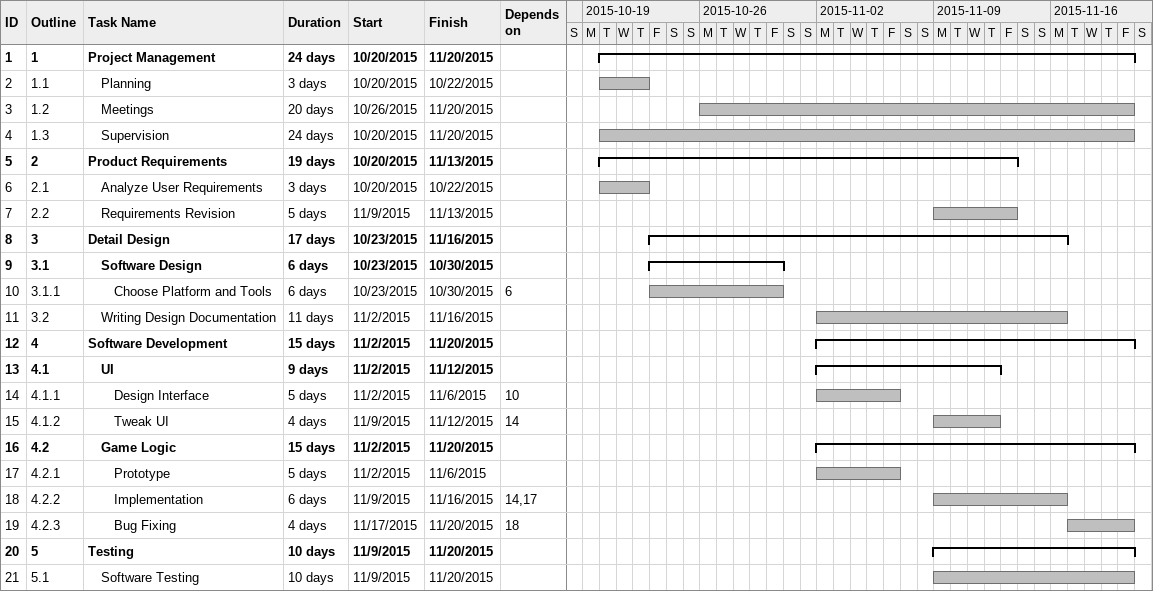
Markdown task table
| ID | WBS | Task | Duration | Start | Finish | Predecessors |
|---|---|---|---|---|---|---|
| 1 | 1 | **Project Management** | 24d | 2015-10-20 | 2015-11-20 |  |
| 2 | 1.1 | Planning | 3d | 2015-10-20 | 2015-10-22 |  |
| 3 | 1.2 | Meetings | 20d | 2015-10-26 | 2015-11-20 |  |
| 4 | 1.3 | Supervision | 24d | 2015-10-20 | 2015-11-20 |  |
| 5 | 2 | **Product Requirements** | 19d | 2015-10-20 | 2015-11-13 |  |
| 6 | 2.1 | Analyze User Requirements | 3d | 2015-10-20 | 2015-10-22 |  |
| 7 | 2.2 | Requirements Revision | 5d | 2015-11-09 | 2015-11-13 |  |
| 8 | 3 | **Detail Design** | 17d | 2015-10-23 | 2015-11-16 |  |
| 9 | 3.1 | **Software Design** | 6d | 2015-10-23 | 2015-10-30 |  |
| 10 | 3.1.1 | Choose Platform and Tools | 6d | 2015-10-23 | 2015-10-30 | 6 |
| 11 | 3.2 | Writing Design Documentation | 11d | 2015-11-02 | 2015-11-16 |  |
| 12 | 4 | **Software Development** | 15d | 2015-11-02 | 2015-11-20 |  |
| 13 | 4.1 | **UI** | 9d | 2015-11-02 | 2015-11-12 |  |
| 14 | 4.1.1 | Design Interface | 5d | 2015-11-02 | 2015-11-06 | 10 |
| 15 | 4.1.2 | Tweak UI | 4d | 2015-11-09 | 2015-11-12 | 14 |
| 16 | 4.2 | **Game Logic** | 15d | 2015-11-02 | 2015-11-20 |  |
| 17 | 4.2.1 | Prototype | 5d | 2015-11-02 | 2015-11-06 |  |
| 18 | 4.2.2 | Implementation | 6d | 2015-11-09 | 2015-11-16 | 14, 17 |
| 19 | 4.2.3 | Bug Fixing | 4d | 2015-11-17 | 2015-11-20 | 18 |
| 20 | 5 | **Testing** | 10d | 2015-11-09 | 2015-11-20 |  |
| 21 | 5.1 | Software Testing | 10d | 2015-11-09 | 2015-11-20 |  |
